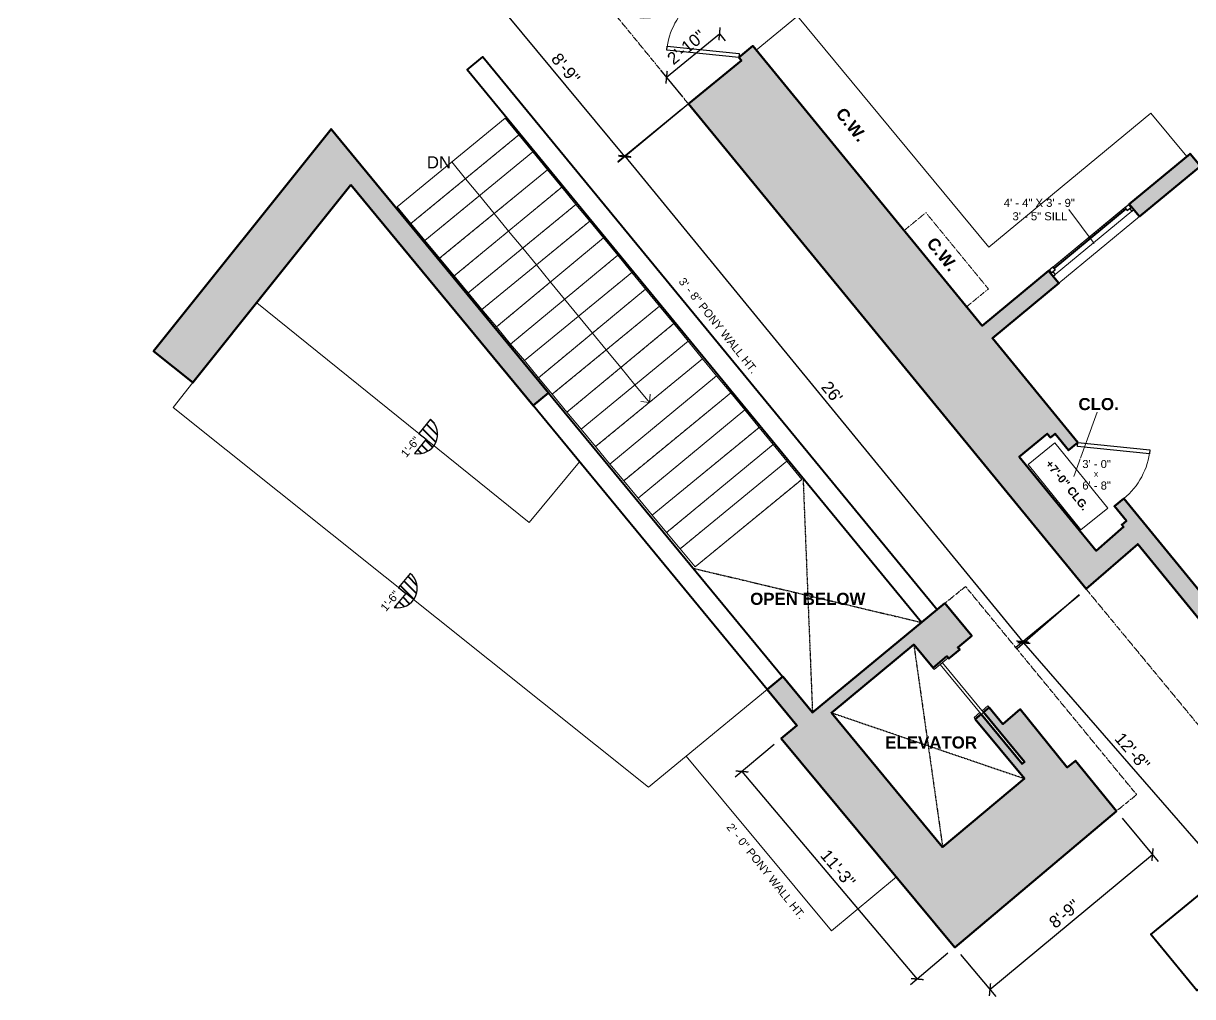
# Model space of a CAD drawing. Header units: inches. Extents: x -2078 to 106214, y -964 to 6385.
# Drawn here: x 84191 to 84772, y 3605 to 4089 of the extents above; entities that cross this region are included whole.
import ezdxf

# ---------------------------------------------------------------- set-up
doc = ezdxf.new("R2010")
doc.units = ezdxf.units.IN
doc.header["$MEASUREMENT"] = 0
doc.linetypes.add('HIDDEN2', pattern=[0.1875, 0.125, -0.0625])
doc.linetypes.add('Overhead 1_16_', pattern=[0.101562, 0.0625, -0.039062])
for name, color, linetype, lineweight in [('A-ANNO', 2, 'Continuous', 5), ('A-ANNO-DIMS', 1, 'Continuous', 9), ('A-DETAIL-1', 4, 'Continuous', 40), ('A-DETAIL-2', 20, 'Continuous', 25), ('A-DETAIL-3', 40, 'Continuous', 15), ('A-DOOR', 1, 'Continuous', 18), ('A-GLAZ', 2, 'Continuous', 30), ('A-HIDDEN', 2, 'HIDDEN2', 18), ('A-STRS', 4, 'Continuous', 9), ('A-WALL', 3, 'Continuous', 40), ('A-WINDOWS', 2, 'Continuous', 18), ('S-STRS-ANNO', 31, 'Continuous', 9)]:
    doc.layers.add(name, color=color, linetype=linetype, lineweight=lineweight)
doc.layers.add('A-HATCH', color=9, linetype='Continuous')
doc.styles.add('Arial', font='arial.ttf')
doc.styles.add('Arial_1', font='arial.ttf', dxfattribs={"height": 0.0625})
doc.styles.add('Arial_2', font='arial.ttf', dxfattribs={"height": 3})
doc.styles.add('Arial_B', font='arialbd.ttf', dxfattribs={"height": 4.5})
doc.styles.add('Arial_B_1', font='arialbd.ttf', dxfattribs={"height": 3})
doc.styles.add('JC', font='arial.ttf', dxfattribs={"height": 0.125})
doc.dimstyles.new('JC-DIMS', dxfattribs={"dimtxt": 0.125, "dimasz": 0.09375, "dimexe": 0.09375, "dimexo": 0.09375, "dimgap": 0.046875, "dimtad": 1, "dimdec": 1, "dimzin": 0, "dimdsep": 46, "dimlunit": 4, "dimtxsty": 'JC', "dimblk": 'ARCHTICK', "dimcen": 0.09, "dimclrd": 1, "dimclre": 1, "dimclrt": 256, "dimadec": 0, "dimazin": 0, "dimtfac": 1, "dimtdec": 1, "dimtofl": 0, "dimtmove": 1, "dimatfit": 3, "dimfxl": 1, "dimtolj": 1, "dimtzin": 0, "dimarcsym": 0})
pattern_1 = [(135, (84207.9438, 4348.2778), (-2.12132, -2.12132), [])]

# ---------------------------------------------------------------- blocks, each defined once
blk = doc.blocks.new('JC_DOUBLE DOOR - DOUBLE DOOR-1520935-2ND FLOOR EXISTING MAIN FLOOR PLAN _FELDMAN HALL_')
at = {"layer": 'A-DOOR', "lineweight": 30}
for p, q in [((-36, 4.5), (-10.54, 29.96)), ((-10.54, 29.96), (-9.13, 28.54)), ((10.54, 29.96), (9.13, 28.54)), ((36, 4.5), (10.54, 29.96)), ((-9.13, 28.54), (-34.59, 3.09)), ((9.13, 28.54), (34.59, 3.09)), ((-34.59, 3.09), (-36, 4.5)), ((34.59, 3.09), (36, 4.5))]:
    blk.add_line(p, q, dxfattribs=at)
at = {"layer": 'A-DOOR', "lineweight": 9}
for centre, start, end in [((-36, 4.5), 0, 45), ((36, 4.5), 135, 180)]:
    blk.add_arc(centre, 36, start, end, dxfattribs=at)
blk = doc.blocks.new('JC_FIXED WINDOW - MUNTIN - FIXED WINDOW-1521173-2ND FLOOR EXISTING MAIN FLOOR PLAN _FELDMAN HALL_')
at = {"layer": 'A-GLAZ'}
for p, q in [((-26, 4), (-26, -4)), ((-23.25, 4), (-26, 4)), ((-26, 0.5), (-24.75, 0.5)), ((-25.5, 4), (-25.5, 2.25)), ((-25.5, 2.25), (-24.75, 2.25)), ((-23.25, 2.25), (-24.75, 2.25)), ((-24.75, 2.25), (-24.75, 0.5)), ((-23.25, 4), (-23.25, 2.25)), ((23.25, 4), (26, 4)), ((23.25, 4), (23.25, 2.25)), ((23.25, 2.25), (25.5, 2.25)), ((24.75, 2.25), (24.75, 0.5)), ((24.75, 0.5), (26, 0.5)), ((25.5, 4), (25.5, 2.25)), ((26, 4), (26, -4))]:
    blk.add_line(p, q, dxfattribs=at)
at = {"layer": 'A-GLAZ', "lineweight": 9}
for p, q in [((24.75, 0.5), (-24.75, 0.5)), ((23.25, 4), (-23.25, 4))]:
    blk.add_line(p, q, dxfattribs=at)
at = {"layer": 'A-GLAZ', "lineweight": 40}
blk.add_line((-23.25, 3.12), (23.25, 3.12), dxfattribs=at)
at = {"layer": 'A-WINDOWS'}
for p, q in [((26, 4), (-26, 4)), ((-26, -4), (26, -4))]:
    blk.add_line(p, q, dxfattribs=at)
blk = doc.blocks.new('JC_SINGLE DOOR-NO TRIM - SINGLE DOOR-1524149-2ND FLOOR EXISTING MAIN FLOOR PLAN _FELDMAN HALL_')
at = {"layer": 'A-DOOR', "lineweight": 30}
for p, q in [((-8.87, -27.04), (16.59, -1.59)), ((18, -3), (-7.46, -28.46)), ((16.59, -1.59), (18, -3)), ((-7.46, -28.46), (-8.87, -27.04))]:
    blk.add_line(p, q, dxfattribs=at)
at = {"layer": 'A-DOOR', "lineweight": 9}
blk.add_arc((18, -3), 36, 180, 225, dxfattribs=at)
blk = doc.blocks.new('JC_POCKET DOOR - POCKET DOOR-1587741-2ND FLOOR EXISTING MAIN FLOOR PLAN _FELDMAN HALL_')
at = {"layer": 'A-DOOR'}
for p, q in [((-17, 4.5), (-16, 4.5)), ((-17, -4.5), (-17, 4.5)), ((-16, 4.5), (-16, -4.5)), ((-16, 0.69), (16, 0.69)), ((-16, -0.69), (-16, 0.69)), ((15, 4.5), (16, 4.5)), ((15, 0.69), (15, 4.5)), ((16, 0.69), (15, 0.69)), ((16, 4.5), (16, 0.69)), ((16, 0.69), (16, -0.69)), ((-16, -4.5), (-17, -4.5)), ((16, -0.69), (-16, -0.69)), ((15, -0.69), (16, -0.69)), ((15, -4.5), (15, -0.69)), ((16, -4.5), (15, -4.5)), ((16, -0.69), (16, -4.5))]:
    blk.add_line(p, q, dxfattribs=at)
blk = doc.blocks.new('_ArchTick')
at = {"color": 0, "linetype": 'ByBlock', "const_width": 0.15}
blk.add_lwpolyline([(-0.5, -0.5), (0.5, 0.5)], dxfattribs=at)
blk = doc.blocks.new('*D3040')
at = {"layer": 'A-ANNO-DIMS', "color": 1, "lineweight": -2, "transparency": 16777216}
for p, q in [((84510.25, 4061.93), (84536.55, 4083.49)), ((84536.71, 4083.29), (84539.4, 4080.01)), ((84518.27, 4052.16), (84507.4, 4065.42))]:
    blk.add_line(p, q, dxfattribs=at)
at = {"layer": 'Defpoints', "color": 0, "transparency": 16777216}
for p in [(84533.86, 4086.77), (84536.55, 4083.49), (84521.12, 4048.68)]:
    blk.add_point(p, dxfattribs=at)
at = {"layer": 'A-ANNO-DIMS', "color": 1, "lineweight": -2, "transparency": 16777216, "xscale": 4.5, "yscale": 4.5, "zscale": 4.5}
for p, rotation in [((84536.55, 4083.49), 39.33649031109131), ((84510.25, 4061.93), 219.3364903110913)]:
    blk.add_blockref('_ArchTick', p, dxfattribs=dict(at, rotation=rotation))
at = {"layer": 'A-ANNO-DIMS', "color": 2, "transparency": 16777216, "insert": (84520.03, 4076.82), "char_height": 6, "width": 0.4874, "attachment_point": 5, "rotation": 39.33649, "style": 'JC'}
blk.add_mtext('\\A1;2\'-10"', dxfattribs=at)
blk = doc.blocks.new('*D3048')
at = {"layer": 'A-ANNO-DIMS', "color": 1, "lineweight": -2, "transparency": 16777216}
for p, q in [((84715.29, 3804.65), (84684.44, 3777.83)), ((84787.55, 3666.07), (84687.83, 3780.78)), ((84784.53, 3663.45), (84784.15, 3663.12))]:
    blk.add_line(p, q, dxfattribs=at)
at = {"layer": 'Defpoints', "color": 0, "transparency": 16777216}
for p in [(84718.69, 3807.61), (84687.83, 3780.78), (84787.93, 3666.4)]:
    blk.add_point(p, dxfattribs=at)
at = {"layer": 'A-ANNO-DIMS', "color": 1, "lineweight": -2, "transparency": 16777216, "xscale": 4.5, "yscale": 4.5, "zscale": 4.5}
for p, rotation in [((84687.83, 3780.78), 130.9994839745993), ((84787.55, 3666.07), 310.9994839745993)]:
    blk.add_blockref('_ArchTick', p, dxfattribs=dict(at, rotation=rotation))
at = {"layer": 'A-ANNO-DIMS', "color": 2, "transparency": 16777216, "insert": (84741.7, 3726.91), "char_height": 6, "width": 0.4874, "attachment_point": 5, "rotation": 310.99948, "style": 'JC'}
blk.add_mtext('\\A1;12\'-8"', dxfattribs=at)
blk = doc.blocks.new('*D3050')
at = {"layer": 'A-ANNO-DIMS', "color": 1, "lineweight": -2, "transparency": 16777216}
for p, q in [((84463, 4136.82), (84419.09, 4100.48)), ((84489.51, 4022.46), (84422.56, 4103.35)), ((84523.84, 4050.88), (84486.04, 4019.59))]:
    blk.add_line(p, q, dxfattribs=at)
at = {"layer": 'Defpoints', "color": 0, "transparency": 16777216}
for p in [(84466.46, 4139.69), (84422.56, 4103.35), (84527.31, 4053.75)]:
    blk.add_point(p, dxfattribs=at)
at = {"layer": 'A-ANNO-DIMS', "color": 1, "lineweight": -2, "transparency": 16777216, "xscale": 4.5, "yscale": 4.5, "zscale": 4.5}
for p, rotation in [((84422.56, 4103.35), 129.6153206129959), ((84489.51, 4022.46), 309.615320612996)]:
    blk.add_blockref('_ArchTick', p, dxfattribs=dict(at, rotation=rotation))
at = {"layer": 'A-ANNO-DIMS', "color": 2, "transparency": 16777216, "insert": (84460.12, 4066.29), "char_height": 6, "width": 0.4008, "attachment_point": 5, "rotation": 309.61532, "style": 'JC'}
blk.add_mtext('\\A1;8\'-9"', dxfattribs=at)
blk = doc.blocks.new('JC- existing door Tag_quad - JC- existing door Tag_quad-839775-2ND FLOOR EXISTING MAIN FLOOR PLAN _FELDMAN HALL_')
at = {"layer": 'A-ANNO', "insert": (-0.023, 0.038), "char_height": 0.0625, "width": 0.0505, "attachment_point": 1, "style": 'Arial_2', "bg_fill": 3, "box_fill_scale": 1.25, "bg_fill_color": 256, "bg_fill_true_color": 13158600, "bg_fill_transparency": 0}
blk.add_mtext('x', dxfattribs=at)
blk = doc.blocks.new('*D3060')
at = {"layer": 'A-ANNO-DIMS', "color": 1, "lineweight": -2, "transparency": 16777216}
for p, q in [((84517.64, 4045.82), (84485.99, 4019.89)), ((84489.47, 4022.74), (84687.24, 3781.43)), ((84715.41, 3804.51), (84683.76, 3778.58))]:
    blk.add_line(p, q, dxfattribs=at)
at = {"layer": 'Defpoints', "color": 0, "transparency": 16777216}
for p in [(84521.12, 4048.68), (84718.89, 3807.36), (84687.24, 3781.43)]:
    blk.add_point(p, dxfattribs=at)
at = {"layer": 'A-ANNO-DIMS', "color": 1, "lineweight": -2, "transparency": 16777216, "xscale": 4.5, "yscale": 4.5, "zscale": 4.5}
for p, rotation in [((84489.47, 4022.74), 129.3364903106192), ((84687.24, 3781.43), 309.3364903106191)]:
    blk.add_blockref('_ArchTick', p, dxfattribs=dict(at, rotation=rotation))
at = {"layer": 'A-ANNO-DIMS', "color": 2, "transparency": 16777216, "insert": (84592.47, 3905.45), "char_height": 6, "width": 0.4874, "attachment_point": 5, "rotation": 309.33649, "style": 'JC'}
blk.add_mtext("\\A1;26'", dxfattribs=at)
blk = doc.blocks.new('*D3062')
at = {"layer": 'A-ANNO-DIMS', "color": 1, "lineweight": -2, "transparency": 16777216}
for p, q in [((84736.63, 3693.77), (84754.58, 3672.17)), ((84670.95, 3608.51), (84751.71, 3675.63)), ((84656.38, 3626.03), (84673.83, 3605.05))]:
    blk.add_line(p, q, dxfattribs=at)
at = {"layer": 'Defpoints', "color": 0, "transparency": 16777216}
for p in [(84733.75, 3697.24), (84751.71, 3675.63), (84653.51, 3629.49)]:
    blk.add_point(p, dxfattribs=at)
at = {"layer": 'A-ANNO-DIMS', "color": 1, "lineweight": -2, "transparency": 16777216, "xscale": 4.5, "yscale": 4.5, "zscale": 4.5}
for p, rotation in [((84751.71, 3675.63), 39.73257308286821), ((84670.95, 3608.51), 219.7325730828682)]:
    blk.add_blockref('_ArchTick', p, dxfattribs=dict(at, rotation=rotation))
at = {"layer": 'A-ANNO-DIMS', "color": 2, "transparency": 16777216, "insert": (84707.93, 3646.16), "char_height": 6, "width": 0.4008, "attachment_point": 5, "rotation": 39.73257, "style": 'JC'}
blk.add_mtext('\\A1;8\'-9"', dxfattribs=at)
blk = doc.blocks.new('*D3064')
at = {"layer": 'A-ANNO-DIMS', "color": 1, "lineweight": -2, "transparency": 16777216}
for p, q in [((84563.77, 3730.41), (84544.35, 3714.02)), ((84634.87, 3613.76), (84547.79, 3716.92)), ((84650.07, 3626.59), (84631.43, 3610.86))]:
    blk.add_line(p, q, dxfattribs=at)
at = {"layer": 'Defpoints', "color": 0, "transparency": 16777216}
for p in [(84567.21, 3733.32), (84547.79, 3716.92), (84653.51, 3629.49)]:
    blk.add_point(p, dxfattribs=at)
at = {"layer": 'A-ANNO-DIMS', "color": 1, "lineweight": -2, "transparency": 16777216, "xscale": 4.5, "yscale": 4.5, "zscale": 4.5}
for p, rotation in [((84547.79, 3716.92), 130.1704370061511), ((84634.87, 3613.76), 310.1704370061511)]:
    blk.add_blockref('_ArchTick', p, dxfattribs=dict(at, rotation=rotation))
at = {"layer": 'A-ANNO-DIMS', "color": 2, "transparency": 16777216, "insert": (84595.39, 3668.77), "char_height": 6, "width": 0.4874, "attachment_point": 5, "rotation": 310.17044, "style": 'JC'}
blk.add_mtext('\\A1;11\'-3"', dxfattribs=at)

msp = doc.modelspace()

# ---------------------------------------------------------------- hatches: boundary and pattern name
at = {"layer": 'A-DETAIL-1'}
h = msp.add_hatch(dxfattribs=at)
h.set_pattern_fill('FP_1', color=250, scale=48, style=0, pattern_type=2)
h.set_pattern_definition(pattern_1)
h.paths.add_polyline_path([(84387.089, 3874.821), (84389.196, 3875.111), (84391.189, 3875.854), (84392.971, 3877.016), (84394.455, 3878.54), (84395.57, 3880.352), (84396.261, 3882.363), (84396.495, 3884.478), (84396.261, 3886.592), (84395.569, 3888.603), (84394.454, 3890.415), (84392.97, 3891.939), (84387.188, 3884.942), (84390.752, 3881.997), (84384.969, 3875)])
h = msp.add_hatch(dxfattribs=at)
h.set_pattern_fill('FP_1', color=250, scale=48, style=0, pattern_type=2)
h.set_pattern_definition(pattern_1)
h.paths.add_polyline_path([(84376.963, 3798.266), (84379.07, 3798.556), (84381.063, 3799.3), (84382.845, 3800.462), (84384.329, 3801.985), (84385.444, 3803.797), (84386.135, 3805.809), (84386.369, 3807.923), (84386.135, 3810.037), (84385.443, 3812.049), (84384.329, 3813.86), (84382.844, 3815.384), (84377.062, 3808.387), (84380.626, 3805.442), (84374.843, 3798.445)])
at = {"layer": 'A-HATCH'}
h = msp.add_hatch(color=256, dxfattribs=at)
h.dxf.hatch_style = 1
h.paths.add_polyline_path([(83317.909, 4669.263), (83319.578, 4669.254), (83319.608, 4675.254), (83305.909, 4675.323), (83305.909, 4635.373), (83317.909, 4635.373)])
h.paths.add_polyline_path([(83417.609, 4674.762), (83404.607, 4674.827), (83404.607, 4668.827), (83417.579, 4668.762)])
h.paths.add_polyline_path([(83514.638, 4674.275), (83501.608, 4674.34), (83501.578, 4668.34), (83514.608, 4668.275)])
h.paths.add_polyline_path([(83317.909, 4557.623), (83330.909, 4557.623), (83330.909, 4566.623), (83317.909, 4566.623), (83317.909, 4569.373), (83305.909, 4569.373), (83305.909, 4304.873), (83250.385, 4304.873), (83256.184, 4268.258), (83323.909, 4268.258), (83323.909, 4278.258), (83317.909, 4278.258)])
h.paths.add_polyline_path([(83420.909, 4294.225), (83423.985, 4294.22), (83424.001, 4304.22), (83406.909, 4304.248), (83406.909, 4278.258), (83395.909, 4278.258), (83395.909, 4268.258), (83420.909, 4268.258)])
h.paths.add_polyline_path([(83555.94, 4304.006), (83496.001, 4304.103), (83495.985, 4294.103), (83498.124, 4294.1), (83496.987, 4160.088), (83709.044, 4160.088), (83709.044, 4293.758), (83711.263, 4293.754), (83711.279, 4303.754), (83647.84, 4303.857), (83647.824, 4293.857), (83653.23, 4293.848), (83653.23, 4267.848), (83701.044, 4267.848), (83701.044, 4195.654, 0.1778191), (83698.456, 4196.605, 0.4142136), (83694.456, 4192.605, 0.6391061), (83701.044, 4189.556), (83701.044, 4166.088), (83504.038, 4166.088), (83504.234, 4189.22, 0.5421151), (83509.852, 4192.879, 0.4142136), (83505.852, 4196.879, 0.1001611), (83504.297, 4196.564), (83505.124, 4294.088), (83541.575, 4294.029), (83541.575, 4268.028), (83549.575, 4268.028), (83549.575, 4294.016), (83555.924, 4294.006)])
h.paths.add_polyline_path([(83607.265, 4568.379), (83607.96, 4568.379), (83607.96, 4572.379), (83607.291, 4572.379), (83607.908, 4667.806), (83607.927, 4667.806), (83607.957, 4673.806), (83599.637, 4673.848), (83599.607, 4667.848), (83599.908, 4667.846), (83599.291, 4572.379), (83598.726, 4572.379), (83598.726, 4568.379), (83599.265, 4568.379), (83597.555, 4303.939), (83591.94, 4303.948), (83591.924, 4293.948), (83597.49, 4293.939), (83597.325, 4268.385), (83605.324, 4268.334), (83605.49, 4293.926), (83611.824, 4293.915), (83611.84, 4303.915), (83605.555, 4303.926)])
h.paths.add_polyline_path([(83901.183, 4303.446), (83894.686, 4303.457), (83895.568, 4566.01), (83896.331, 4566.01), (83896.331, 4570.01), (83895.581, 4570.01), (83895.905, 4666.36), (83896.711, 4666.356), (83896.741, 4672.356), (83886.862, 4672.406), (83886.832, 4666.406), (83886.905, 4666.405), (83886.581, 4570.01), (83885.831, 4570.01), (83885.831, 4566.01), (83886.568, 4566.01), (83885.686, 4303.471), (83783.279, 4303.637), (83783.262, 4293.637), (83784.044, 4293.636), (83831.936, 4160.152), (84075.781, 4160.152), (84075.781, 4185.152), (84087.781, 4185.152), (84087.781, 4290.652), (84089.781, 4290.652), (84089.781, 4296.652), (84081.781, 4296.652), (84081.781, 4303.153), (83937.182, 4303.388), (83937.166, 4293.388), (83943.218, 4293.378), (83943.218, 4267.378), (84015.218, 4267.378), (84015.218, 4293.261), (84081.781, 4293.153), (84081.781, 4199.152), (84069.781, 4199.152), (84069.781, 4166.152), (83837.22, 4166.152), (83791.485, 4293.624), (83839.565, 4293.546), (83839.565, 4267.547), (83894.565, 4267.547), (83894.652, 4293.457), (83901.166, 4293.446)])
h.paths.add_polyline_path([(83705.709, 4673.315), (83692.926, 4673.379), (83692.926, 4667.379), (83705.679, 4667.315)])
h.paths.add_polyline_path([(83801.863, 4672.832), (83789.678, 4672.894), (83789.678, 4666.894), (83801.833, 4666.832)])
h.paths.add_polyline_path([(83994.77, 4671.864), (83981.74, 4671.929), (83981.71, 4665.929), (83994.74, 4665.864)], flags=17)
h.paths.add_polyline_path([(84091.772, 4671.377), (84078.769, 4671.442), (84078.739, 4665.442), (84091.741, 4665.377)])
h.paths.add_polyline_path([(84185.95, 4670.904), (84176.77, 4670.95), (84176.74, 4664.95), (84177.872, 4664.944), (84176.541, 4563.531), (84159.511, 4563.531), (84159.511, 4553.531), (84176.511, 4553.531), (84176.318, 4485.83), (84184.319, 4485.83), (84184.5, 4549.727), (84203.469, 4547.939), (84203.938, 4552.917), (84184.514, 4554.748), (84185.47, 4634.279, -0.0323708), (84283.309, 4626.723), (84270.217, 4546.669), (84239.779, 4549.538), (84239.31, 4544.56), (84279.387, 4540.783), (84284.836, 4574.567), (84286.934, 4583.319), (84278.747, 4585.209), (84287.696, 4642.256, 0.0006455), (84285.717, 4642.542, 0.0324148), (84185.68, 4650.278)])
h.paths.add_polyline_path([(84378.435, 4561.126), (84376.401, 4561.878), (84374.288, 4553.064), (84375.313, 4552.685)])
h.paths.add_polyline_path([(84468.874, 4527.226, 0.0021201), (84464.686, 4529.111), (84461.556, 4520.653, -0.0014875), (84464.447, 4519.352)])
h.paths.add_polyline_path([(84553.026, 4479.187), (84549.925, 4481.548, 0.0004797), (84549.066, 4482.134), (84544.638, 4474.26), (84544.658, 4474.247), (84547.574, 4472.026)])
h.paths.add_polyline_path([(84631.374, 4418.784), (84628.511, 4421.707), (84626.221, 4423.451), (84620.769, 4416.29), (84625.302, 4412.838)])
h.paths.add_polyline_path([(84695.742, 4353.051), (84690.026, 4347.454), (84698.1, 4339.209), (84477.468, 4156.587), (84481.855, 4151.286), (84488.296, 4156.564), (84488.979, 4155.73), (84682.518, 4315.927), (84803.349, 4169.947), (84811.052, 4176.323), (84690.222, 4322.303), (84709.901, 4338.592)])
h.paths.add_polyline_path([(84866.793, 4093.298), (84874.534, 4099.629), (84868.439, 4106.992), (84860.736, 4100.616), (84861.692, 4099.46), (84801.22, 4049.406), (84806.321, 4043.244)])
h.paths.add_polyline_path([(84775.508, 4017.738), (84770.407, 4023.901), (84740.171, 3998.874), (84745.272, 3992.711)], flags=17)
h.paths.add_polyline_path([(84928.732, 4034.15), (84921.029, 4027.774), (84928.521, 4018.722), (84936.224, 4025.099)])
h.paths.add_polyline_path([(84990.423, 3959.62), (84982.719, 3953.243), (84990.28, 3944.11), (84997.983, 3950.486)])
h.paths.add_polyline_path([(85058.78, 3877.035), (85052.182, 3885.007), (85044.478, 3878.63), (85044.692, 3878.372), (84906.807, 3764.544), (84913.173, 3756.832)])
h.paths.add_polyline_path([(84851.164, 3718.608), (84848.814, 3716.669), (84847.586, 3718.168), (84840.625, 3712.463), (84841.874, 3710.939), (84787.928, 3666.405), (84810.846, 3638.643), (84874.082, 3690.846)])
h.paths.add_polyline_path([(84672.171, 3932.204), (84705.214, 3959.555), (84700.113, 3965.717), (84667.1, 3938.392), (84553.109, 4077.48), (84546.148, 4071.775), (84547.416, 4070.229), (84521.119, 4048.677), (84718.689, 3807.607), (84744.36, 3829.922), (84794.986, 3768.15), (84801.947, 3773.855), (84737.45, 3852.552), (84732.809, 3848.749), (84738.792, 3841.45), (84736.471, 3839.548), (84737.385, 3838.433), (84723.794, 3826.619), (84685.507, 3873.336), (84699.429, 3884.746), (84700.974, 3882.86), (84703.295, 3884.762), (84709.99, 3876.593), (84714.631, 3880.396)])
h.paths.add_polyline_path([(84464.372, 4145.747), (84462.639, 4144.313), (84466.465, 4139.69), (84468.198, 4141.125)])
h.paths.add_polyline_path([(84462.408, 4144.592), (84461.045, 4146.238), (84456.423, 4142.413), (84457.786, 4140.766), (84460.867, 4143.316), (84460.861, 4143.324)])
h.paths.add_polyline_path([(84733.751, 3697.236), (84713.459, 3722.295), (84709.367, 3718.981), (84686.012, 3747.822), (84677.414, 3740.486), (84670.613, 3748.716), (84667.77, 3746.367), (84688.155, 3721.7), (84686.903, 3720.665), (84666.518, 3745.332), (84663.675, 3742.983), (84688.08, 3713.452), (84647.445, 3679.318), (84592.14, 3746.135), (84633.098, 3779.983), (84642.653, 3768.42), (84649.591, 3774.154), (84650.541, 3773.004), (84655.937, 3777.463), (84654.987, 3778.613), (84661.94, 3784.359), (84648.562, 3800.546), (84582.76, 3746.167), (84567.947, 3764.091), (84560.238, 3757.721), (84575.051, 3739.796), (84567.211, 3733.317), (84653.506, 3629.494)])
h.paths.add_polyline_path([(84353.394, 4008.483), (84443.906, 3898.734), (84451.621, 3905.097), (84343.513, 4036.181), (84255.375, 3925.738), (84274.915, 3910.144)])
h.paths.add_polyline_path([(84394.684, 4226.411), (84390.892, 4228.219), (84388.31, 4222.803), (84390.906, 4221.565), (84393.297, 4218.677), (84397.919, 4222.502)])
h.paths.add_polyline_path([(84378.255, 4234.244), (84376.696, 4234.987), (84374.113, 4229.571), (84375.673, 4228.828)])
h.paths.add_polyline_path([(84311.704, 4265.972), (84310.104, 4266.735), (84307.522, 4261.319), (84309.122, 4260.556)])
h.paths.add_polyline_path([(84297.466, 4272.76), (84293.29, 4274.751), (84287.671, 4274.666), (84287.762, 4268.667), (84291.976, 4268.73), (84294.884, 4267.344)])
h.paths.add_polyline_path([(84183.978, 4365.83), (84175.978, 4365.83), (84175.781, 4296.652), (84161.781, 4296.652), (84161.781, 4290.652), (84162.781, 4290.652), (84162.781, 4257.107), (84183.781, 4257.107), (84183.781, 4267.095), (84185.773, 4267.125), (84185.683, 4273.124), (84183.781, 4273.095), (84183.781, 4296.652)])
h.paths.add_polyline_path([(84183.781, 4200.285, 0.1142872), (84173.443, 4202.011, 0.8276878), (84172.821, 4178.285, 0.1757428), (84183.781, 4179.771)])

# ---------------------------------------------------------------- linework, layer by layer
at = {"layer": 'A-ANNO'}
msp.add_line((84722.692, 3979.214), (84710.197, 3996.177), dxfattribs=at)
at = {"layer": 'A-DETAIL-2'}
for p, q in [((84392.97, 3891.939), (84387.188, 3884.942)), ((84390.752, 3881.997), (84384.969, 3875)), ((84387.188, 3884.942), (84390.752, 3881.997)), ((84382.844, 3815.384), (84377.062, 3808.387)), ((84377.062, 3808.387), (84380.626, 3805.442)), ((84380.626, 3805.442), (84374.843, 3798.445))]:
    msp.add_line(p, q, dxfattribs=at)
for centre in [(84386.836, 3884.477), (84376.71, 3807.922)]:
    msp.add_arc(centre, 9.659, 258.859535, 50.574222, dxfattribs=at)
at = {"layer": 'A-DETAIL-3', "lineweight": 9}
for p, q in [((84712.55, 3863.58), (84724.179, 3895.53)), ((84718.888, 3807.365), (84718.095, 3808.331))]:
    msp.add_line(p, q, dxfattribs=at)
for points in [[(84768.706, 4022.493), (84750.852, 4044.063), (84670.351, 3977.43), (84575.344, 4092.212), (84554.821, 4075.392)], [(84306.571, 3949.811), (84442.018, 3840.697), (84466.923, 3870.826)], [(84520.021, 3724.559), (84501.312, 3709.129), (84264.998, 3897.717), (84274.915, 3910.144)], [(84624.546, 3664.51), (84592.246, 3637.663), (84520.021, 3724.559), (84560.215, 3757.708)]]:
    msp.add_lwpolyline(points, dxfattribs=at)
at = {"layer": 'A-HIDDEN', "lineweight": 30}
for p, q in [((84521.119, 4048.677), (84454.586, 4129.859)), ((84578.084, 3862.659), (84582.76, 3746.167)), ((84523.544, 3817.889), (84636.999, 3790.991)), ((84648.562, 3800.546), (84658.822, 3808.855)), ((84743.854, 3705.417), (84658.822, 3808.855)), ((84718.888, 3807.365), (84816.074, 3689.64)), ((84633.098, 3779.983), (84647.445, 3679.318)), ((84592.14, 3746.135), (84688.028, 3713.409)), ((84733.751, 3697.236), (84743.854, 3705.417))]:
    msp.add_line(p, q, dxfattribs=at)
at = {"layer": 'A-HIDDEN'}
for p, q in [((84628.284, 3985.754), (84639.112, 3994.629)), ((84639.112, 3994.629), (84670.172, 3956.73)), ((84670.172, 3956.73), (84659.343, 3947.856))]:
    msp.add_line(p, q, dxfattribs=at)
at = {"layer": 'A-STRS'}
for p, q in [((84376.306, 3997.526), (84430.022, 4041.619)), ((84436.891, 4033.252), (84430.022, 4041.619)), ((84383.208, 3989.186), (84436.891, 4033.252)), ((84443.81, 4024.823), (84436.891, 4033.252)), ((84390.162, 3980.785), (84443.81, 4024.823)), ((84451.107, 4015.934), (84443.81, 4024.823)), ((84397.495, 3971.926), (84451.107, 4015.934)), ((84458.152, 4007.351), (84451.107, 4015.934)), ((84404.756, 3963.154), (84458.152, 4007.351)), ((84465.249, 3998.705), (84458.152, 4007.351)), ((84383.208, 3989.186), (84376.306, 3997.526)), ((84411.707, 3954.756), (84465.249, 3998.705)), ((84472.044, 3990.427), (84465.249, 3998.705)), ((84390.162, 3980.785), (84383.208, 3989.186)), ((84418.537, 3946.505), (84472.044, 3990.427)), ((84478.899, 3982.076), (84472.044, 3990.427)), ((84397.495, 3971.926), (84390.162, 3980.785)), ((84425.735, 3937.808), (84478.899, 3982.076)), ((84486.007, 3973.417), (84478.899, 3982.076)), ((84404.756, 3963.154), (84397.495, 3971.926)), ((84432.749, 3929.334), (84486.007, 3973.417)), ((84492.986, 3964.915), (84486.007, 3973.417)), ((84411.707, 3954.756), (84404.756, 3963.154)), ((84439.583, 3921.078), (84492.986, 3964.915)), ((84499.786, 3956.63), (84492.986, 3964.915)), ((84418.537, 3946.505), (84411.707, 3954.756)), ((84446.597, 3912.604), (84499.786, 3956.63)), ((84506.765, 3948.128), (84499.786, 3956.63)), ((84425.735, 3937.808), (84418.537, 3946.505)), ((84453.431, 3904.348), (84506.765, 3948.128)), ((84513.881, 3939.46), (84506.765, 3948.128)), ((84460.761, 3895.492), (84513.881, 3939.46)), ((84521.009, 3930.776), (84513.881, 3939.46)), ((84432.749, 3929.334), (84425.735, 3937.808)), ((84439.583, 3921.078), (84432.749, 3929.334)), ((84467.777, 3887.016), (84521.009, 3930.776)), ((84528.19, 3922.028), (84521.009, 3930.776)), ((84474.962, 3878.336), (84528.19, 3922.028)), ((84535.134, 3913.568), (84528.19, 3922.028)), ((84446.597, 3912.604), (84439.583, 3921.078)), ((84453.431, 3904.348), (84446.597, 3912.604)), ((84482.12, 3869.687), (84535.134, 3913.568)), ((84542.114, 3905.065), (84535.134, 3913.568)), ((84488.955, 3861.43), (84542.114, 3905.065)), ((84549.073, 3896.587), (84542.114, 3905.065)), ((84460.761, 3895.492), (84453.431, 3904.348)), ((84467.777, 3887.016), (84460.761, 3895.492)), ((84496.128, 3852.764), (84549.073, 3896.587)), ((84556.211, 3887.891), (84549.073, 3896.587)), ((84474.962, 3878.336), (84467.777, 3887.016)), ((84503.123, 3844.314), (84556.211, 3887.891)), ((84563.171, 3879.413), (84556.211, 3887.891)), ((84482.12, 3869.687), (84474.962, 3878.336)), ((84510.296, 3835.647), (84563.171, 3879.413)), ((84569.991, 3871.104), (84563.171, 3879.413)), ((84488.955, 3861.43), (84482.12, 3869.687)), ((84516.972, 3827.582), (84569.991, 3871.104)), ((84577.391, 3862.09), (84569.991, 3871.104)), ((84496.128, 3852.764), (84488.955, 3861.43)), ((84524.408, 3818.598), (84577.391, 3862.09)), ((84503.123, 3844.314), (84496.128, 3852.764)), ((84510.296, 3835.647), (84503.123, 3844.314)), ((84516.972, 3827.582), (84510.296, 3835.647)), ((84524.408, 3818.598), (84516.972, 3827.582))]:
    msp.add_line(p, q, dxfattribs=at)
at = {"layer": 'A-STRS', "linetype": 'Overhead 1_16_'}
for p, q in [((84383.208, 3989.186), (84436.891, 4033.252)), ((84390.162, 3980.785), (84443.81, 4024.823)), ((84397.495, 3971.926), (84451.107, 4015.934)), ((84404.756, 3963.154), (84458.152, 4007.351)), ((84411.707, 3954.756), (84465.249, 3998.705)), ((84418.537, 3946.505), (84472.044, 3990.427)), ((84425.735, 3937.808), (84478.899, 3982.076)), ((84432.749, 3929.334), (84486.007, 3973.417)), ((84439.583, 3921.078), (84492.986, 3964.915)), ((84446.597, 3912.604), (84499.786, 3956.63)), ((84453.431, 3904.348), (84506.765, 3948.128)), ((84460.761, 3895.492), (84513.881, 3939.46)), ((84467.777, 3887.016), (84521.009, 3930.776)), ((84474.962, 3878.336), (84528.19, 3922.028)), ((84482.12, 3869.687), (84535.134, 3913.568)), ((84488.955, 3861.43), (84542.114, 3905.065)), ((84496.128, 3852.764), (84549.073, 3896.587)), ((84503.123, 3844.314), (84556.211, 3887.891)), ((84510.296, 3835.647), (84563.171, 3879.413)), ((84516.972, 3827.582), (84569.991, 3871.104)), ((84524.408, 3818.598), (84577.391, 3862.09))]:
    msp.add_line(p, q, dxfattribs=at)
at = {"layer": 'A-WALL'}
msp.add_line((84451.621, 3905.097), (84567.927, 3764.074), dxfattribs=at)
for points in [[(84636.999, 3790.991), (84411.234, 4065.627), (84418.959, 4071.977), (84644.708, 3797.361)], [(84564.072, 3760.889), (84560.215, 3757.708), (84443.906, 3898.734)], [(84810.846, 3638.643), (84773.83, 3608.084), (84750.911, 3635.847), (84787.928, 3666.405)]]:
    msp.add_lwpolyline(points, dxfattribs=at)
at = {"layer": 'A-WALL', "lineweight": 60}
for points in [[(84353.394, 4008.483), (84443.906, 3898.734), (84451.621, 3905.097), (84343.513, 4036.181), (84255.375, 3925.738), (84274.915, 3910.144)], [(84745.272, 3992.711), (84775.508, 4017.738), (84770.407, 4023.901), (84740.171, 3998.874)], [(84663.675, 3742.983), (84688.08, 3713.452), (84647.445, 3679.318), (84592.14, 3746.135), (84633.098, 3779.983), (84642.653, 3768.42), (84649.591, 3774.154), (84650.541, 3773.004), (84655.937, 3777.463), (84654.987, 3778.613), (84661.94, 3784.359), (84648.562, 3800.546), (84582.76, 3746.167), (84567.947, 3764.091), (84560.238, 3757.721), (84575.051, 3739.796), (84567.211, 3733.317), (84653.506, 3629.494), (84733.751, 3697.236), (84713.459, 3722.295), (84709.367, 3718.981), (84686.012, 3747.822), (84677.414, 3740.486), (84670.613, 3748.716), (84667.77, 3746.367), (84688.155, 3721.7), (84686.903, 3720.665), (84666.518, 3745.332)]]:
    msp.add_lwpolyline(points, close=True, dxfattribs=at)
at = {"layer": 'S-STRS-ANNO'}
for p, q in [((84410.4, 4011.506), (84403.531, 4019.874)), ((84417.319, 4003.077), (84410.4, 4011.506)), ((84424.615, 3994.188), (84417.319, 4003.077)), ((84431.75, 3985.497), (84424.615, 3994.188)), ((84438.757, 3976.96), (84431.75, 3985.497)), ((84445.553, 3968.681), (84438.757, 3976.96)), ((84452.56, 3960.144), (84445.553, 3968.681)), ((84459.604, 3951.563), (84452.56, 3960.144)), ((84466.495, 3943.169), (84459.604, 3951.563)), ((84473.384, 3934.776), (84466.495, 3943.169)), ((84480.274, 3926.382), (84473.384, 3934.776)), ((84487.478, 3917.606), (84480.274, 3926.382)), ((84494.533, 3909.011), (84487.478, 3917.606)), ((84501.698, 3900.282), (84494.533, 3909.011)), ((84501.698, 3900.282), (84502.114, 3904.505)), ((84501.698, 3900.282), (84497.476, 3900.698))]:
    msp.add_line(p, q, dxfattribs=at)

# ---------------------------------------------------------------- block references
at = {"layer": 'A-DOOR'}
for name, p, rotation in [('JC_DOUBLE DOOR - DOUBLE DOOR-1520935-2ND FLOOR EXISTING MAIN FLOOR PLAN _FELDMAN HALL_', (84526.809, 4102.472), 129.3364903114949), ('JC_SINGLE DOOR-NO TRIM - SINGLE DOOR-1524149-2ND FLOOR EXISTING MAIN FLOOR PLAN _FELDMAN HALL_', (84723.72, 3864.573), 129.3364903114949), ('JC_POCKET DOOR - POCKET DOOR-1587741-2ND FLOOR EXISTING MAIN FLOOR PLAN _FELDMAN HALL_', (84656.952, 3758.183), 309.5705791895474)]:
    msp.add_blockref(name, p, dxfattribs=dict(at, rotation=rotation))
at = {"layer": 'A-WINDOWS', "rotation": 39.61532061301215}
msp.add_blockref('JC_FIXED WINDOW - MUNTIN - FIXED WINDOW-1521173-2ND FLOOR EXISTING MAIN FLOOR PLAN _FELDMAN HALL_', (84722.692, 3979.214), dxfattribs=at)

# ---------------------------------------------------------------- texts
at = {"layer": 'A-ANNO', "attachment_point": 1}
for s, insert, char_height, width, rotation, style in [('C.W.', (84598.606, 4047.511), 6, 22.624, 308.837219, 'Arial_B'), ('C.W.', (84643.753, 3983.082), 6, 22.624, 309.118498, 'Arial_B'), ('3\' - 8" PONY WALL HT.', (84519.133, 3962.784), 4, 74.74, 308.599457, 'Arial_1'), ('1\'-6" ', (84377.841, 3875.187), 4, 15.958, 50.430798, 'Arial_1'), ('1\'-6" ', (84367.715, 3798.633), 4, 15.958, 50.430798, 'Arial_1'), ('2\' - 0" PONY WALL HT.', (84542.876, 3691.665), 4, 74.74, 308.599457, 'Arial_1')]:
    msp.add_mtext(s, dxfattribs=dict(at, insert=insert, char_height=char_height, width=width, rotation=rotation, style=style))
at = {"layer": 'A-ANNO', "insert": (84391.109, 4022.653), "char_height": 6, "width": 14.46571, "attachment_point": 1, "line_spacing_factor": 0.941778, "style": 'Arial'}
msp.add_mtext('DN', dxfattribs=at)
at = {"layer": 'A-ANNO', "attachment_point": 1}
for s, insert, char_height, width, style in [('4\' - 4" X 3\' - 9"', (84677.825, 4001.495), 4, 44.642, 'Arial_1'), ('3\' - 5" SILL', (84682.158, 3994.829), 4, 34.138, 'Arial_1'), ('CLO. ', (84714.92, 3902.512), 6, 26.26, 'Arial_B'), ('OPEN BELOW', (84551.791, 3805.716), 6, 70.296, 'Arial_B'), ('ELEVATOR', (84618.892, 3734.343), 6, 55.954, 'Arial_B')]:
    msp.add_mtext(s, dxfattribs=dict(at, insert=insert, char_height=char_height, width=width, style=style))

# ---------------------------------------------------------------- dimensions: what is measured, and where the dimension line sits
at = {"layer": 'A-ANNO-DIMS'}
for base, p1, p2, angle, picture, middle in [((84422.556, 4103.346), (84527.307, 4053.748), (84466.465, 4139.69), 309.615321, '*D3050', (84460.125, 4066.291)), ((84536.55, 4083.487), (84521.119, 4048.677), (84533.861, 4086.768), 39.33649, '*D3040', (84520.034, 4076.82)), ((84687.24, 3781.427), (84521.119, 4048.677), (84718.888, 3807.365), 309.33649, '*D3060', (84592.465, 3905.452)), ((84687.832, 3780.784), (84787.928, 3666.405), (84718.689, 3807.607), 310.999484, '*D3048', (84741.7, 3726.915)), ((84547.789, 3716.921), (84653.506, 3629.494), (84567.211, 3733.317), 310.170437, '*D3064', (84595.392, 3668.772)), ((84751.708, 3675.631), (84653.506, 3629.494), (84733.751, 3697.236), 39.732573, '*D3062', (84707.933, 3646.155))]:
    dim = msp.add_linear_dim(base=base, p1=p1, p2=p2, angle=angle, dimstyle='JC-DIMS', override={"dimclrt": 2}, dxfattribs=at)
    dim.commit()
    dim.dimension.update_dxf_attribs({"geometry": picture, "text_midpoint": middle})

# ---------------------------------------------------------------- next in the draw order: block references
at = {"layer": 'A-ANNO', "xscale": 48, "yscale": 48, "zscale": 48}
msp.add_blockref('JC- existing door Tag_quad - JC- existing door Tag_quad-839775-2ND FLOOR EXISTING MAIN FLOOR PLAN _FELDMAN HALL_', (84723.72, 3864.573), dxfattribs=at)

# ---------------------------------------------------------------- next in the draw order: linework, layer by layer
at = {"layer": 'A-WALL', "lineweight": 60}
msp.add_lwpolyline([(84700.113, 3965.717), (84667.1, 3938.392), (84553.109, 4077.48), (84546.148, 4071.775), (84547.416, 4070.229), (84521.119, 4048.677), (84718.689, 3807.607), (84744.36, 3829.922), (84794.986, 3768.15), (84801.947, 3773.855), (84737.45, 3852.552), (84732.809, 3848.749), (84738.792, 3841.45), (84736.471, 3839.548), (84737.385, 3838.433), (84723.794, 3826.619), (84685.507, 3873.336), (84699.429, 3884.746), (84700.974, 3882.86), (84703.295, 3884.762), (84709.99, 3876.593), (84714.631, 3880.396), (84672.171, 3932.204), (84705.214, 3959.555)], close=True, dxfattribs=at)

# ---------------------------------------------------------------- next in the draw order: texts
at = {"layer": 'A-ANNO', "char_height": 4, "width": 17.978, "attachment_point": 1, "style": 'Arial_1', "bg_fill": 3, "box_fill_scale": 1.25, "bg_fill_color": 256, "bg_fill_true_color": 13158600, "bg_fill_transparency": 0}
for s, insert in [('3\' - 0"', (84716.834, 3871.71)), ('6\' - 8"', (84716.834, 3861.028))]:
    msp.add_mtext(s, dxfattribs=dict(at, insert=insert))

# ---------------------------------------------------------------- next in the draw order: linework, layer by layer
at = {"layer": 'A-ANNO', "flags": 128}
msp.add_lwpolyline([(84703.182, 3880.234), (84729.447, 3847.799), (84716.183, 3837.058), (84689.917, 3869.493)], close=True, dxfattribs=at)

# ---------------------------------------------------------------- next in the draw order: texts
at = {"layer": 'A-ANNO', "insert": (84701.389, 3872.194), "char_height": 4, "width": 37.976, "attachment_point": 1, "rotation": 309, "style": 'Arial_B_1'}
msp.add_mtext('+7\'-0" CLG.', dxfattribs=at)

doc.saveas('drawing.dxf')
